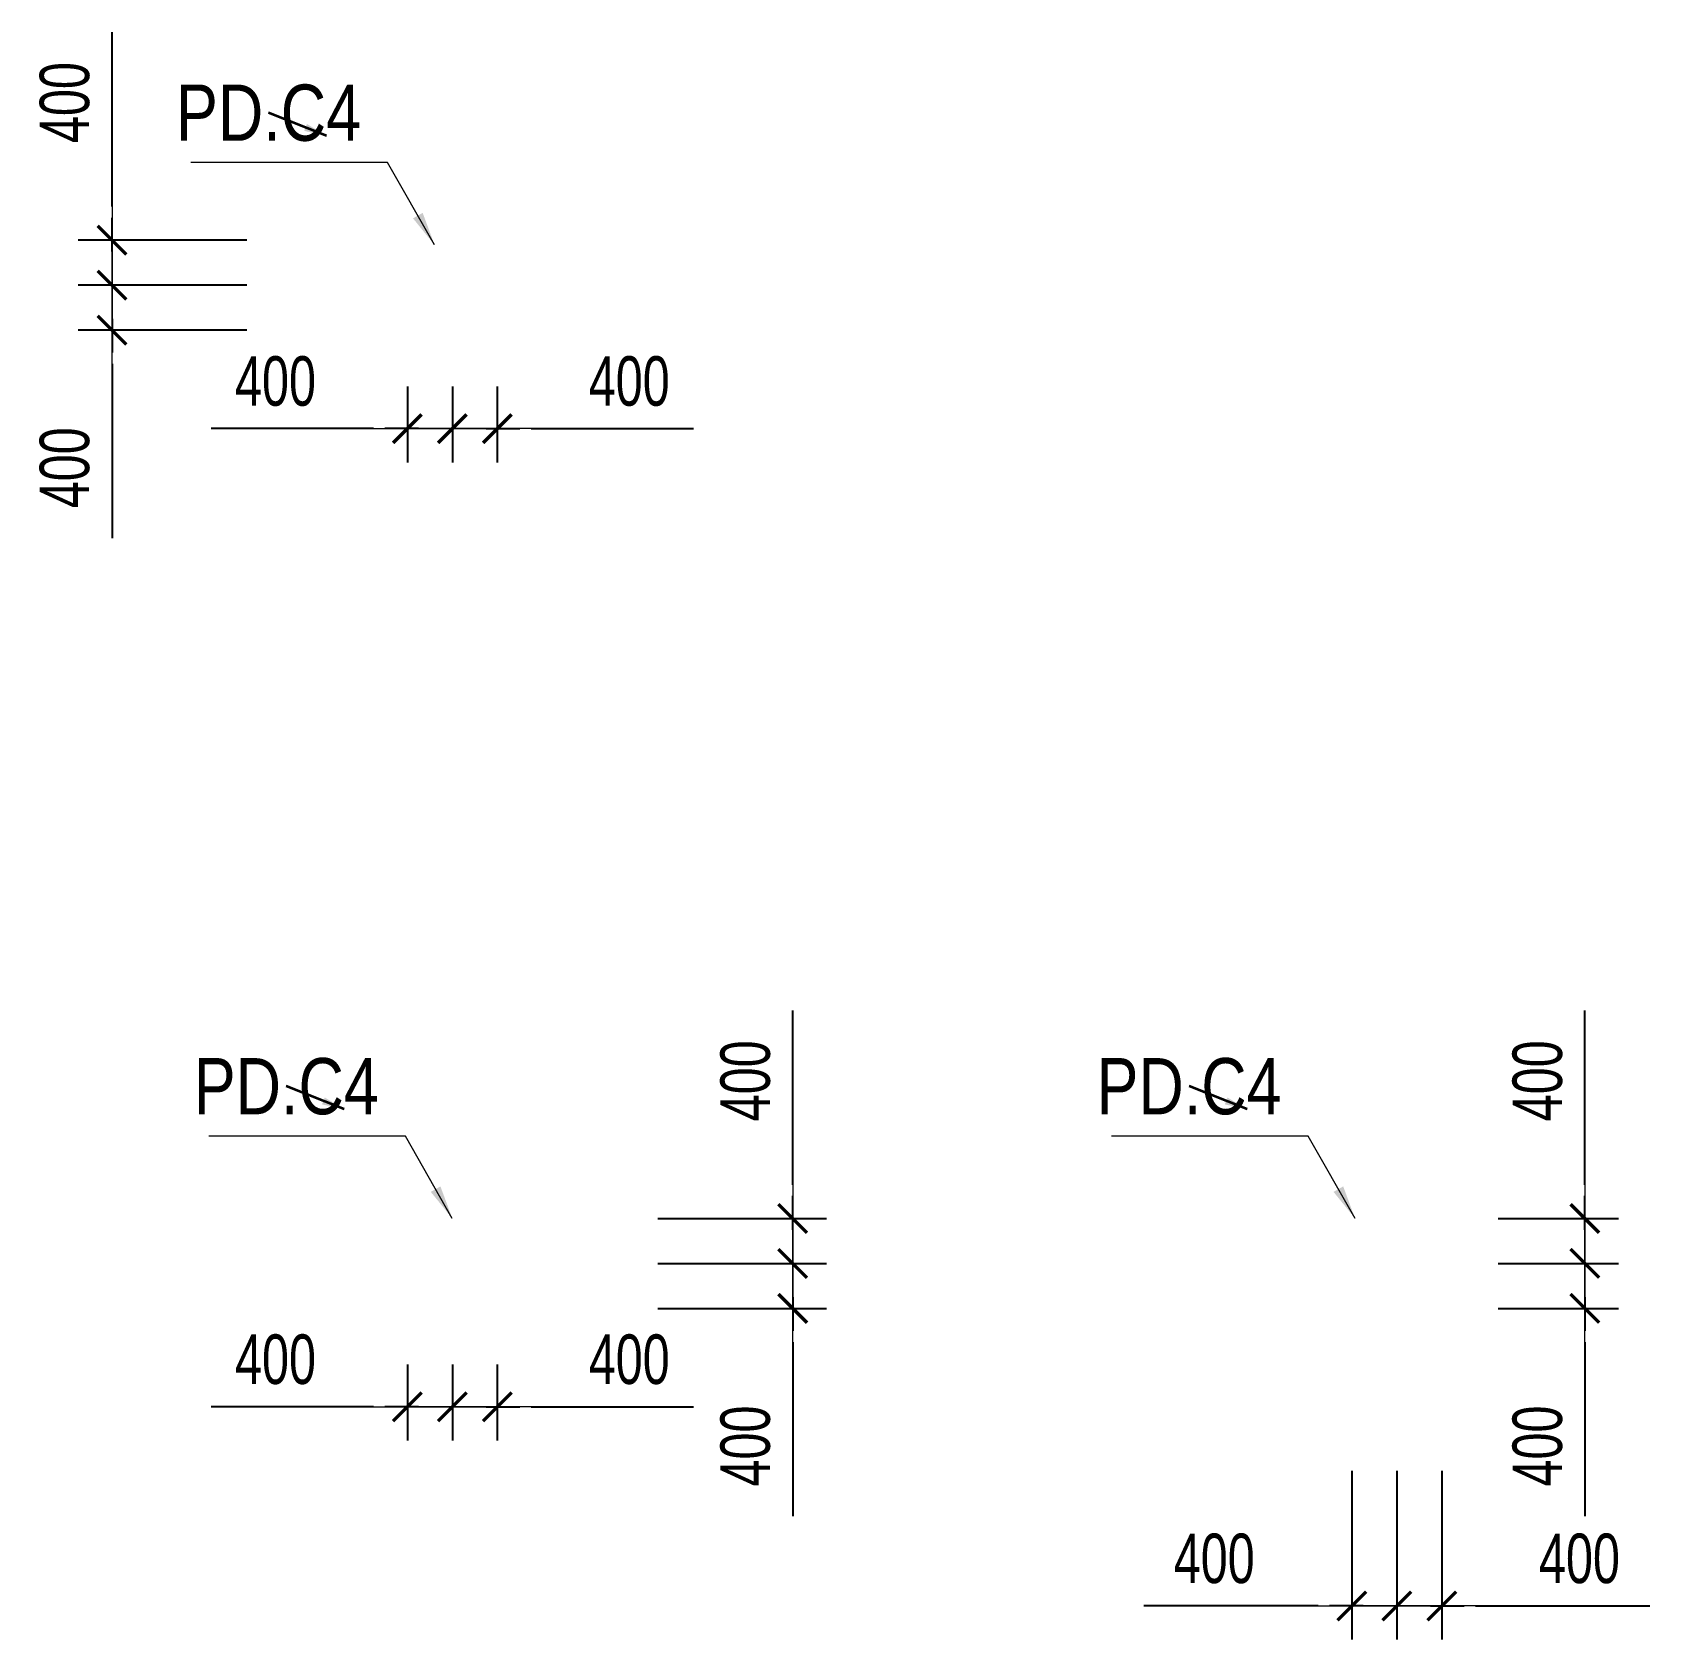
# Model space of a CAD drawing. Header units: millimetres. Extents: x -259680 to 286077, y -1281 to 94455.
# Drawn here: x 195665 to 210049, y 52654 to 66949 of the extents above; entities that cross this region are included whole.
import ezdxf
from ezdxf.enums import TextEntityAlignment as Align

# ---------------------------------------------------------------- set-up
doc = ezdxf.new("R2010")
doc.units = ezdxf.units.MM
doc.layers.get('Defpoints').update_dxf_attribs({"color": 151, "lineweight": 9})
for name, color, linetype, lineweight in [('$0$C1', 20, 'Continuous', 35), ('$1$NDC_S_ANNO', 7, 'Continuous', 20), ('$1$NDC_S_DIM', 1, 'Continuous', 15), ('NDC_S_DIM', 1, 'Continuous', 15)]:
    doc.layers.add(name, color=color, linetype=linetype, lineweight=lineweight)
doc.styles.add('$1$NDC_DIM', font='', dxfattribs={"width": 0.75})
doc.styles.add('$2$ARIAL', font='arial.ttf', dxfattribs={"width": 0.8})
doc.styles.add('NDC_DIM', font='', dxfattribs={"width": 0.75})
doc.styles.get('$1$NDC_DIM').set_extended_font_data('Dotum')
doc.styles.get('NDC_DIM').set_extended_font_data('Dotum')
doc.dimstyles.new('$0$NDC_dim_150', dxfattribs={"dimscale": 150, "dimtxt": 2.2, "dimasz": 1.5, "dimexe": 1.5, "dimexo": 2.5, "dimgap": 1, "dimtad": 1, "dimdec": 0, "dimzin": 0, "dimdsep": 46, "dimtxsty": '$1$NDC_DIM', "dimblk": '$1$DIMMARK', "dimcen": 0.09, "dimdle": 1.2, "dimclrd": 1, "dimclre": 1, "dimclrt": 3, "dimadec": 0, "dimazin": 0, "dimtfac": 1, "dimtdec": 0, "dimtix": 1, "dimtofl": 0, "dimtmove": 0, "dimatfit": 3, "dimfxl": 6, "dimfxlon": 1, "dimtolj": 1, "dimtzin": 0, "dimarcsym": 0})
doc.dimstyles.new('$1$NDC_dim_iso', dxfattribs={"dimtxt": 2.2, "dimasz": 1, "dimexe": 1.5, "dimexo": 2.5, "dimgap": 1, "dimtad": 1, "dimdec": 0, "dimzin": 0, "dimdsep": 46, "dimtxsty": '$1$NDC_DIM', "dimblk": '$1$DIMMARK', "dimcen": 0.09, "dimdle": 1.2, "dimclrd": 1, "dimclre": 1, "dimclrt": 3, "dimadec": 0, "dimazin": 0, "dimtfac": 1, "dimtdec": 0, "dimtix": 1, "dimtofl": 0, "dimtmove": 0, "dimatfit": 3, "dimfxl": 6, "dimfxlon": 1, "dimtolj": 1, "dimtzin": 0, "dimarcsym": 0})
doc.dimstyles.new('NDC_dim_200', dxfattribs={"dimscale": 200, "dimtxt": 2.2, "dimasz": 1.5, "dimexe": 1.5, "dimexo": 2.5, "dimgap": 1, "dimtad": 1, "dimdec": 0, "dimzin": 0, "dimdsep": 46, "dimtxsty": 'NDC_DIM', "dimblk": 'DIMMARK', "dimcen": 0.09, "dimdle": 1.2, "dimclrd": 1, "dimclre": 1, "dimclrt": 3, "dimadec": 0, "dimazin": 0, "dimtfac": 1, "dimtdec": 0, "dimtix": 1, "dimtofl": 0, "dimtmove": 0, "dimatfit": 3, "dimfxl": 6, "dimfxlon": 1, "dimtolj": 1, "dimtzin": 0, "dimarcsym": 0})

# ---------------------------------------------------------------- blocks, each defined once
blk = doc.blocks.new('$1$DIMMARK')
at = {"layer": '$1$NDC_S_DIM', "color": 1}
blk.add_line((-1.5, 0), (1, 0), dxfattribs=at)
at = {"layer": '$1$NDC_S_DIM', "color": 2, "const_width": 0.1}
blk.add_lwpolyline([(-0.424, -0.424), (0.424, 0.424)], dxfattribs=at)
blk = doc.blocks.new('DIMMARK')
at = {"layer": 'NDC_S_DIM', "color": 1}
blk.add_line((-1.5, 0), (1, 0), dxfattribs=at)
at = {"layer": 'NDC_S_DIM', "color": 2, "const_width": 0.1}
blk.add_lwpolyline([(-0.424, -0.424), (0.424, 0.424)], dxfattribs=at)
blk = doc.blocks.new('*D764')
at = {"layer": 'Defpoints', "color": 0, "ltscale": 100, "transparency": 16777216}
for p in [(199400, 64300), (199800, 64300), (199800, 63424)]:
    blk.add_point(p, dxfattribs=at)
at = {"layer": 'NDC_S_DIM', "color": 1, "lineweight": -2, "ltscale": 100, "transparency": 16777216}
for p, q in [((199400, 63800), (199400, 63124)), ((199800, 63800), (199800, 63124)), ((199100, 63424), (198800, 63424)), ((200100, 63424), (201545, 63424))]:
    blk.add_line(p, q, dxfattribs=at)
at = {"layer": 'NDC_S_DIM', "color": 1, "lineweight": -2, "ltscale": 100, "transparency": 16777216, "xscale": 300, "yscale": 300, "zscale": 300}
blk.add_blockref('DIMMARK', (199400, 63424), dxfattribs=at)
at = {"layer": 'NDC_S_DIM', "color": 1, "lineweight": -2, "ltscale": 100, "transparency": 16777216, "xscale": 300, "yscale": 300, "zscale": 300, "rotation": 180}
blk.add_blockref('DIMMARK', (199800, 63424), dxfattribs=at)
at = {"layer": 'NDC_S_DIM', "color": 3, "ltscale": 100, "transparency": 16777216, "insert": (200973, 63845), "char_height": 440, "attachment_point": 5, "style": 'NDC_DIM'}
blk.add_mtext('\\A1;400', dxfattribs=at)
blk = doc.blocks.new('*D765')
at = {"layer": 'Defpoints', "color": 0, "ltscale": 100, "transparency": 16777216}
for p in [(199000, 64300), (199400, 64300), (199400, 63424)]:
    blk.add_point(p, dxfattribs=at)
at = {"layer": 'NDC_S_DIM', "color": 1, "lineweight": -2, "ltscale": 100, "transparency": 16777216}
for p, q in [((199000, 63800), (199000, 63124)), ((199400, 63800), (199400, 63124)), ((198700, 63424), (197255, 63424)), ((199700, 63424), (200000, 63424))]:
    blk.add_line(p, q, dxfattribs=at)
at = {"layer": 'NDC_S_DIM', "color": 1, "lineweight": -2, "ltscale": 100, "transparency": 16777216, "xscale": 300, "yscale": 300, "zscale": 300}
blk.add_blockref('DIMMARK', (199000, 63424), dxfattribs=at)
at = {"layer": 'NDC_S_DIM', "color": 1, "lineweight": -2, "ltscale": 100, "transparency": 16777216, "xscale": 300, "yscale": 300, "zscale": 300, "rotation": 180}
blk.add_blockref('DIMMARK', (199400, 63424), dxfattribs=at)
at = {"layer": 'NDC_S_DIM', "color": 3, "ltscale": 100, "transparency": 16777216, "insert": (197827, 63845), "char_height": 440, "attachment_point": 5, "style": 'NDC_DIM'}
blk.add_mtext('\\A1;400', dxfattribs=at)
blk = doc.blocks.new('*D766')
at = {"layer": 'Defpoints', "color": 0, "ltscale": 100, "transparency": 16777216}
for p in [(196373, 65100), (199000, 65100), (199000, 64700)]:
    blk.add_point(p, dxfattribs=at)
at = {"layer": 'NDC_S_DIM', "color": 1, "lineweight": -2, "ltscale": 100, "transparency": 16777216}
for p, q in [((196373, 65400), (196373, 66949)), ((197573, 65100), (196073, 65100)), ((197573, 64700), (196073, 64700)), ((196373, 64400), (196373, 64100))]:
    blk.add_line(p, q, dxfattribs=at)
at = {"layer": 'NDC_S_DIM', "color": 1, "lineweight": -2, "ltscale": 100, "transparency": 16777216, "xscale": 300, "yscale": 300, "zscale": 300}
for p, rotation in [((196373, 65100), 270), ((196373, 64700), 90)]:
    blk.add_blockref('DIMMARK', p, dxfattribs=dict(at, rotation=rotation))
at = {"layer": 'NDC_S_DIM', "color": 3, "ltscale": 100, "transparency": 16777216, "insert": (195953, 66324), "char_height": 440, "attachment_point": 5, "rotation": 90, "style": 'NDC_DIM'}
blk.add_mtext('\\A1;400', dxfattribs=at)
blk = doc.blocks.new('*D767')
at = {"layer": 'Defpoints', "color": 0, "ltscale": 100, "transparency": 16777216}
for p in [(196373, 64700), (199000, 64700), (199000, 64300)]:
    blk.add_point(p, dxfattribs=at)
at = {"layer": 'NDC_S_DIM', "color": 1, "lineweight": -2, "ltscale": 100, "transparency": 16777216}
for p, q in [((196373, 65000), (196373, 65300)), ((197573, 64700), (196073, 64700)), ((197573, 64300), (196073, 64300)), ((196373, 64000), (196373, 62451))]:
    blk.add_line(p, q, dxfattribs=at)
at = {"layer": 'NDC_S_DIM', "color": 1, "lineweight": -2, "ltscale": 100, "transparency": 16777216, "xscale": 300, "yscale": 300, "zscale": 300}
for p, rotation in [((196373, 64700), 270), ((196373, 64300), 90)]:
    blk.add_blockref('DIMMARK', p, dxfattribs=dict(at, rotation=rotation))
at = {"layer": 'NDC_S_DIM', "color": 3, "ltscale": 100, "transparency": 16777216, "insert": (195953, 63076), "char_height": 440, "attachment_point": 5, "rotation": 90, "style": 'NDC_DIM'}
blk.add_mtext('\\A1;400', dxfattribs=at)
blk = doc.blocks.new('*D768')
at = {"layer": 'Defpoints', "color": 0, "ltscale": 100, "transparency": 16777216}
for p in [(199400, 55600), (199800, 55600), (199800, 54724)]:
    blk.add_point(p, dxfattribs=at)
at = {"layer": 'NDC_S_DIM', "color": 1, "lineweight": -2, "ltscale": 100, "transparency": 16777216}
for p, q in [((199400, 55100), (199400, 54424)), ((199800, 55100), (199800, 54424)), ((199100, 54724), (198800, 54724)), ((200100, 54724), (201545, 54724))]:
    blk.add_line(p, q, dxfattribs=at)
at = {"layer": 'NDC_S_DIM', "color": 1, "lineweight": -2, "ltscale": 100, "transparency": 16777216, "xscale": 300, "yscale": 300, "zscale": 300}
blk.add_blockref('DIMMARK', (199400, 54724), dxfattribs=at)
at = {"layer": 'NDC_S_DIM', "color": 1, "lineweight": -2, "ltscale": 100, "transparency": 16777216, "xscale": 300, "yscale": 300, "zscale": 300, "rotation": 180}
blk.add_blockref('DIMMARK', (199800, 54724), dxfattribs=at)
at = {"layer": 'NDC_S_DIM', "color": 3, "ltscale": 100, "transparency": 16777216, "insert": (200973, 55145), "char_height": 440, "attachment_point": 5, "style": 'NDC_DIM'}
blk.add_mtext('\\A1;400', dxfattribs=at)
blk = doc.blocks.new('*D769')
at = {"layer": 'Defpoints', "color": 0, "ltscale": 100, "transparency": 16777216}
for p in [(199000, 55600), (199400, 55600), (199400, 54724)]:
    blk.add_point(p, dxfattribs=at)
at = {"layer": 'NDC_S_DIM', "color": 1, "lineweight": -2, "ltscale": 100, "transparency": 16777216}
for p, q in [((199000, 55100), (199000, 54424)), ((199400, 55100), (199400, 54424)), ((198700, 54724), (197255, 54724)), ((199700, 54724), (200000, 54724))]:
    blk.add_line(p, q, dxfattribs=at)
at = {"layer": 'NDC_S_DIM', "color": 1, "lineweight": -2, "ltscale": 100, "transparency": 16777216, "xscale": 300, "yscale": 300, "zscale": 300}
blk.add_blockref('DIMMARK', (199000, 54724), dxfattribs=at)
at = {"layer": 'NDC_S_DIM', "color": 1, "lineweight": -2, "ltscale": 100, "transparency": 16777216, "xscale": 300, "yscale": 300, "zscale": 300, "rotation": 180}
blk.add_blockref('DIMMARK', (199400, 54724), dxfattribs=at)
at = {"layer": 'NDC_S_DIM', "color": 3, "ltscale": 100, "transparency": 16777216, "insert": (197827, 55145), "char_height": 440, "attachment_point": 5, "style": 'NDC_DIM'}
blk.add_mtext('\\A1;400', dxfattribs=at)
blk = doc.blocks.new('*D770')
at = {"layer": 'Defpoints', "color": 0, "ltscale": 100, "transparency": 16777216}
for p in [(199800, 56400), (202427, 56400), (199800, 56000)]:
    blk.add_point(p, dxfattribs=at)
at = {"layer": 'NDC_S_DIM', "color": 1, "lineweight": -2, "ltscale": 100, "transparency": 16777216}
for p, q in [((202427, 56700), (202427, 58249)), ((201227, 56400), (202727, 56400)), ((201227, 56000), (202727, 56000)), ((202427, 55700), (202427, 55400))]:
    blk.add_line(p, q, dxfattribs=at)
at = {"layer": 'NDC_S_DIM', "color": 1, "lineweight": -2, "ltscale": 100, "transparency": 16777216, "xscale": 300, "yscale": 300, "zscale": 300}
for p, rotation in [((202427, 56400), 270), ((202427, 56000), 90)]:
    blk.add_blockref('DIMMARK', p, dxfattribs=dict(at, rotation=rotation))
at = {"layer": 'NDC_S_DIM', "color": 3, "ltscale": 100, "transparency": 16777216, "insert": (202007, 57624), "char_height": 440, "attachment_point": 5, "rotation": 90, "style": 'NDC_DIM'}
blk.add_mtext('\\A1;400', dxfattribs=at)
blk = doc.blocks.new('*D771')
at = {"layer": 'Defpoints', "color": 0, "ltscale": 100, "transparency": 16777216}
for p in [(199800, 56000), (202427, 56000), (199800, 55600)]:
    blk.add_point(p, dxfattribs=at)
at = {"layer": 'NDC_S_DIM', "color": 1, "lineweight": -2, "ltscale": 100, "transparency": 16777216}
for p, q in [((202427, 56300), (202427, 56600)), ((201227, 56000), (202727, 56000)), ((201227, 55600), (202727, 55600)), ((202427, 55300), (202427, 53751))]:
    blk.add_line(p, q, dxfattribs=at)
at = {"layer": 'NDC_S_DIM', "color": 1, "lineweight": -2, "ltscale": 100, "transparency": 16777216, "xscale": 300, "yscale": 300, "zscale": 300}
for p, rotation in [((202427, 56000), 270), ((202427, 55600), 90)]:
    blk.add_blockref('DIMMARK', p, dxfattribs=dict(at, rotation=rotation))
at = {"layer": 'NDC_S_DIM', "color": 3, "ltscale": 100, "transparency": 16777216, "insert": (202007, 54376), "char_height": 440, "attachment_point": 5, "rotation": 90, "style": 'NDC_DIM'}
blk.add_mtext('\\A1;400', dxfattribs=at)
blk = doc.blocks.new('*D937')
at = {"layer": 'Defpoints', "color": 0, "ltscale": 100, "transparency": 16777216}
for p in [(208200, 56400), (209472, 56400), (208200, 56000)]:
    blk.add_point(p, dxfattribs=at)
at = {"layer": 'NDC_S_DIM', "color": 1, "lineweight": -2, "ltscale": 100, "transparency": 16777216}
for p, q in [((209472, 56700), (209472, 58249)), ((208700, 56400), (209772, 56400)), ((208700, 56000), (209772, 56000)), ((209472, 55700), (209472, 55400))]:
    blk.add_line(p, q, dxfattribs=at)
at = {"layer": 'NDC_S_DIM', "color": 1, "lineweight": -2, "ltscale": 100, "transparency": 16777216, "xscale": 300, "yscale": 300, "zscale": 300}
for p, rotation in [((209472, 56400), 270), ((209472, 56000), 90)]:
    blk.add_blockref('DIMMARK', p, dxfattribs=dict(at, rotation=rotation))
at = {"layer": 'NDC_S_DIM', "color": 3, "ltscale": 100, "transparency": 16777216, "insert": (209052, 57624), "char_height": 440, "attachment_point": 5, "rotation": 90, "style": 'NDC_DIM'}
blk.add_mtext('\\A1;400', dxfattribs=at)
blk = doc.blocks.new('*D938')
at = {"layer": 'Defpoints', "color": 0, "ltscale": 100, "transparency": 16777216}
for p in [(208200, 56000), (209472, 56000), (208200, 55600)]:
    blk.add_point(p, dxfattribs=at)
at = {"layer": 'NDC_S_DIM', "color": 1, "lineweight": -2, "ltscale": 100, "transparency": 16777216}
for p, q in [((209472, 56300), (209472, 56600)), ((208700, 56000), (209772, 56000)), ((208700, 55600), (209772, 55600)), ((209472, 55300), (209472, 53751))]:
    blk.add_line(p, q, dxfattribs=at)
at = {"layer": 'NDC_S_DIM', "color": 1, "lineweight": -2, "ltscale": 100, "transparency": 16777216, "xscale": 300, "yscale": 300, "zscale": 300}
for p, rotation in [((209472, 56000), 270), ((209472, 55600), 90)]:
    blk.add_blockref('DIMMARK', p, dxfattribs=dict(at, rotation=rotation))
at = {"layer": 'NDC_S_DIM', "color": 3, "ltscale": 100, "transparency": 16777216, "insert": (209052, 54376), "char_height": 440, "attachment_point": 5, "rotation": 90, "style": 'NDC_DIM'}
blk.add_mtext('\\A1;400', dxfattribs=at)
blk = doc.blocks.new('*D1114')
at = {"layer": 'Defpoints', "color": 0, "ltscale": 100, "transparency": 16777216}
for p in [(207800, 55600), (208200, 55600), (208200, 52954)]:
    blk.add_point(p, dxfattribs=at)
at = {"layer": 'NDC_S_DIM', "color": 1, "lineweight": -2, "ltscale": 100, "transparency": 16777216}
for p, q in [((207800, 54154), (207800, 52654)), ((208200, 54154), (208200, 52654)), ((207500, 52954), (207200, 52954)), ((208500, 52954), (210049, 52954))]:
    blk.add_line(p, q, dxfattribs=at)
at = {"layer": 'NDC_S_DIM', "color": 1, "lineweight": -2, "ltscale": 100, "transparency": 16777216, "xscale": 300, "yscale": 300, "zscale": 300}
blk.add_blockref('DIMMARK', (207800, 52954), dxfattribs=at)
at = {"layer": 'NDC_S_DIM', "color": 1, "lineweight": -2, "ltscale": 100, "transparency": 16777216, "xscale": 300, "yscale": 300, "zscale": 300, "rotation": 180}
blk.add_blockref('DIMMARK', (208200, 52954), dxfattribs=at)
at = {"layer": 'NDC_S_DIM', "color": 3, "ltscale": 100, "transparency": 16777216, "insert": (209424, 53374), "char_height": 440, "attachment_point": 5, "style": 'NDC_DIM'}
blk.add_mtext('\\A1;400', dxfattribs=at)
blk = doc.blocks.new('*D1115')
at = {"layer": 'Defpoints', "color": 0, "ltscale": 100, "transparency": 16777216}
for p in [(207400, 55600), (207800, 55600), (207800, 52954)]:
    blk.add_point(p, dxfattribs=at)
at = {"layer": 'NDC_S_DIM', "color": 1, "lineweight": -2, "ltscale": 100, "transparency": 16777216}
for p, q in [((207400, 54154), (207400, 52654)), ((207800, 54154), (207800, 52654)), ((207100, 52954), (205551, 52954)), ((208100, 52954), (208400, 52954))]:
    blk.add_line(p, q, dxfattribs=at)
at = {"layer": 'NDC_S_DIM', "color": 1, "lineweight": -2, "ltscale": 100, "transparency": 16777216, "xscale": 300, "yscale": 300, "zscale": 300}
blk.add_blockref('DIMMARK', (207400, 52954), dxfattribs=at)
at = {"layer": 'NDC_S_DIM', "color": 1, "lineweight": -2, "ltscale": 100, "transparency": 16777216, "xscale": 300, "yscale": 300, "zscale": 300, "rotation": 180}
blk.add_blockref('DIMMARK', (207800, 52954), dxfattribs=at)
at = {"layer": 'NDC_S_DIM', "color": 3, "ltscale": 100, "transparency": 16777216, "insert": (206176, 53374), "char_height": 440, "attachment_point": 5, "style": 'NDC_DIM'}
blk.add_mtext('\\A1;400', dxfattribs=at)
blk = doc.blocks.new('*U220')
at = {"layer": '$1$NDC_S_ANNO', "ltscale": 0.8, "style": '$2$ARIAL', "width": 0.8}
blk.add_attdef('TEN', text='', height=2.5, dxfattribs=at).set_placement((-2.578, 1.026), align=Align.MIDDLE_CENTER)
at = {"layer": '$1$NDC_S_ANNO', "ltscale": 0.8, "style": '$2$ARIAL', "width": 0.8, "flags": 1}
blk.add_attdef('CHU_THICH', text='', height=2.5, dxfattribs=at).set_placement((0, 0), align=Align.MIDDLE_CENTER)
at = {"layer": 'Defpoints'}
blk.add_leader([(0, 0), (-2.578, 1.026)], dimstyle='$1$NDC_dim_iso', override={"dimgap": 0.625, "dimtad": 0}, dxfattribs=at)
blk = doc.blocks.new('$0$co t check')
at = {"layer": '$0$C1', "xscale": 200, "yscale": 200, "zscale": 200}
for p in [(196240, 66029), (196398, 57371), (204427, 57371)]:
    blk.add_blockref('*U220', p, dxfattribs=at).add_auto_attribs({'TEN': 'PD.C4'})
at = {"layer": '$0$C1'}
for points in [[(197201, 65058), (196784, 65790), (195034, 65790)], [(197359, 56400), (196942, 57132), (195193, 57132)], [(205388, 56400), (204971, 57132), (203221, 57132)]]:
    blk.add_leader(points, dimstyle='$0$NDC_dim_150', override={"dimasz": 2, "dimgap": 1, "dimtad": 0}, dxfattribs=at)

msp = doc.modelspace()

# ---------------------------------------------------------------- block references
at = {"layer": '$1$NDC_S_DIM'}
msp.add_blockref('$0$co t check', (2040.6, 0), dxfattribs=at)

# ---------------------------------------------------------------- dimensions: what is measured, and where the dimension line sits
at = {"layer": 'NDC_S_DIM', "ltscale": 100}
for base, p1, p2, picture, middle in [((196373.3, 65100), (199000, 64700), (199000, 65100), '*D766', (196373.3, 66324.3)), ((196373.3, 64700), (199000, 64300), (199000, 64700), '*D767', (196373.3, 63075.7)), ((202426.7, 56400), (199800, 56000), (199800, 56400), '*D770', (202426.7, 57624.3)), ((209471.6, 56400), (208200, 56000), (208200, 56400), '*D937', (209471.6, 57624.3)), ((202426.7, 56000), (199800, 55600), (199800, 56000), '*D771', (202426.7, 54375.7)), ((209471.6, 56000), (208200, 55600), (208200, 56000), '*D938', (209471.6, 54375.7))]:
    dim = msp.add_linear_dim(base=base, p1=p1, p2=p2, angle=90, dimstyle='NDC_dim_200', dxfattribs=at)
    dim.commit()
    dim.dimension.update_dxf_attribs({"geometry": picture, "text_midpoint": middle, "dimtype": 160})
for base, p1, p2, picture, middle in [((199400, 63424.4), (199000, 64300), (199400, 64300), '*D765', (197827.5, 63424.4)), ((199800, 63424.4), (199400, 64300), (199800, 64300), '*D764', (200972.5, 63424.4)), ((199400, 54724.4), (199000, 55600), (199400, 55600), '*D769', (197827.5, 54724.4)), ((199800, 54724.4), (199400, 55600), (199800, 55600), '*D768', (200972.5, 54724.4)), ((207800, 52954), (207400, 55600), (207800, 55600), '*D1115', (206175.7, 52954)), ((208200, 52954), (207800, 55600), (208200, 55600), '*D1114', (209424.3, 52954))]:
    dim = msp.add_linear_dim(base=base, p1=p1, p2=p2, dimstyle='NDC_dim_200', dxfattribs=at)
    dim.commit()
    dim.dimension.update_dxf_attribs({"geometry": picture, "text_midpoint": middle, "dimtype": 160})

doc.saveas('drawing.dxf')
